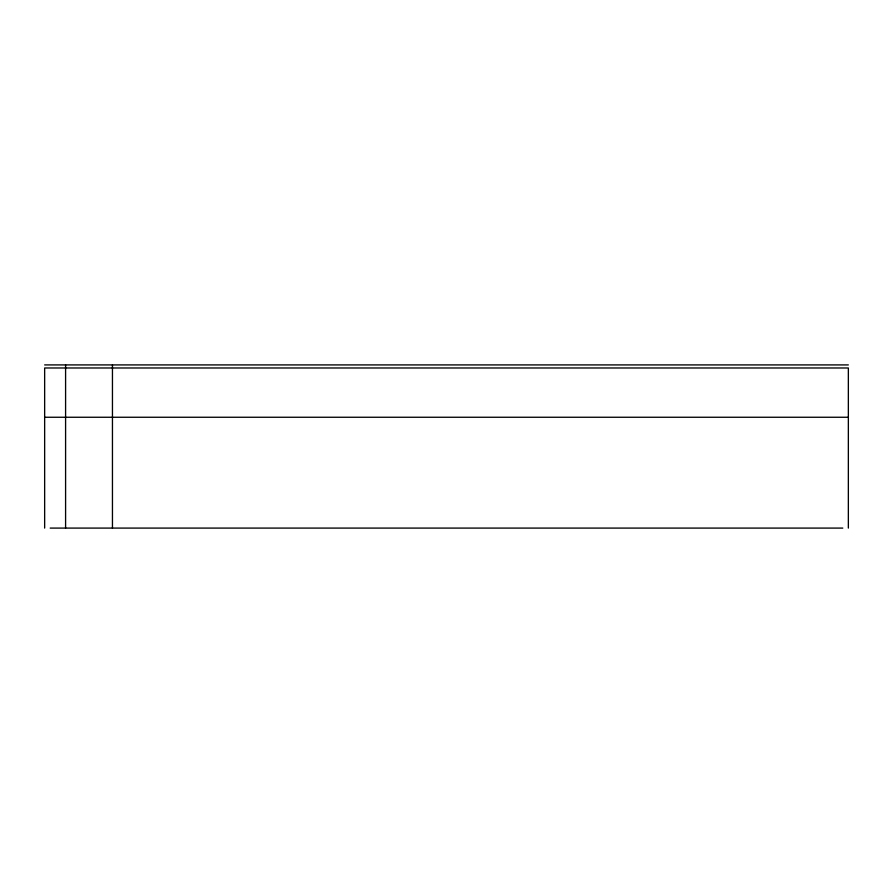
<?xml version="1.0" encoding="UTF-8"?>
<svg xmlns="http://www.w3.org/2000/svg" width="893" height="893" viewBox="0 0 893 893"><rect width="100%" height="100%" fill="white"/><g stroke="black" fill="none" stroke-linecap="round" stroke-linejoin="round"><path stroke-width="1.34" d="M44.65 364.913L848.35 364.913M44.65 417.254L848.35 417.254M50.198 528.087L842.802 528.087M848.35 528.087L848.35 367.983L44.65 367.983L44.65 528.087M112.451 364.913L112.451 528.087M65.591 364.913L65.591 528.087"/></g></svg>
